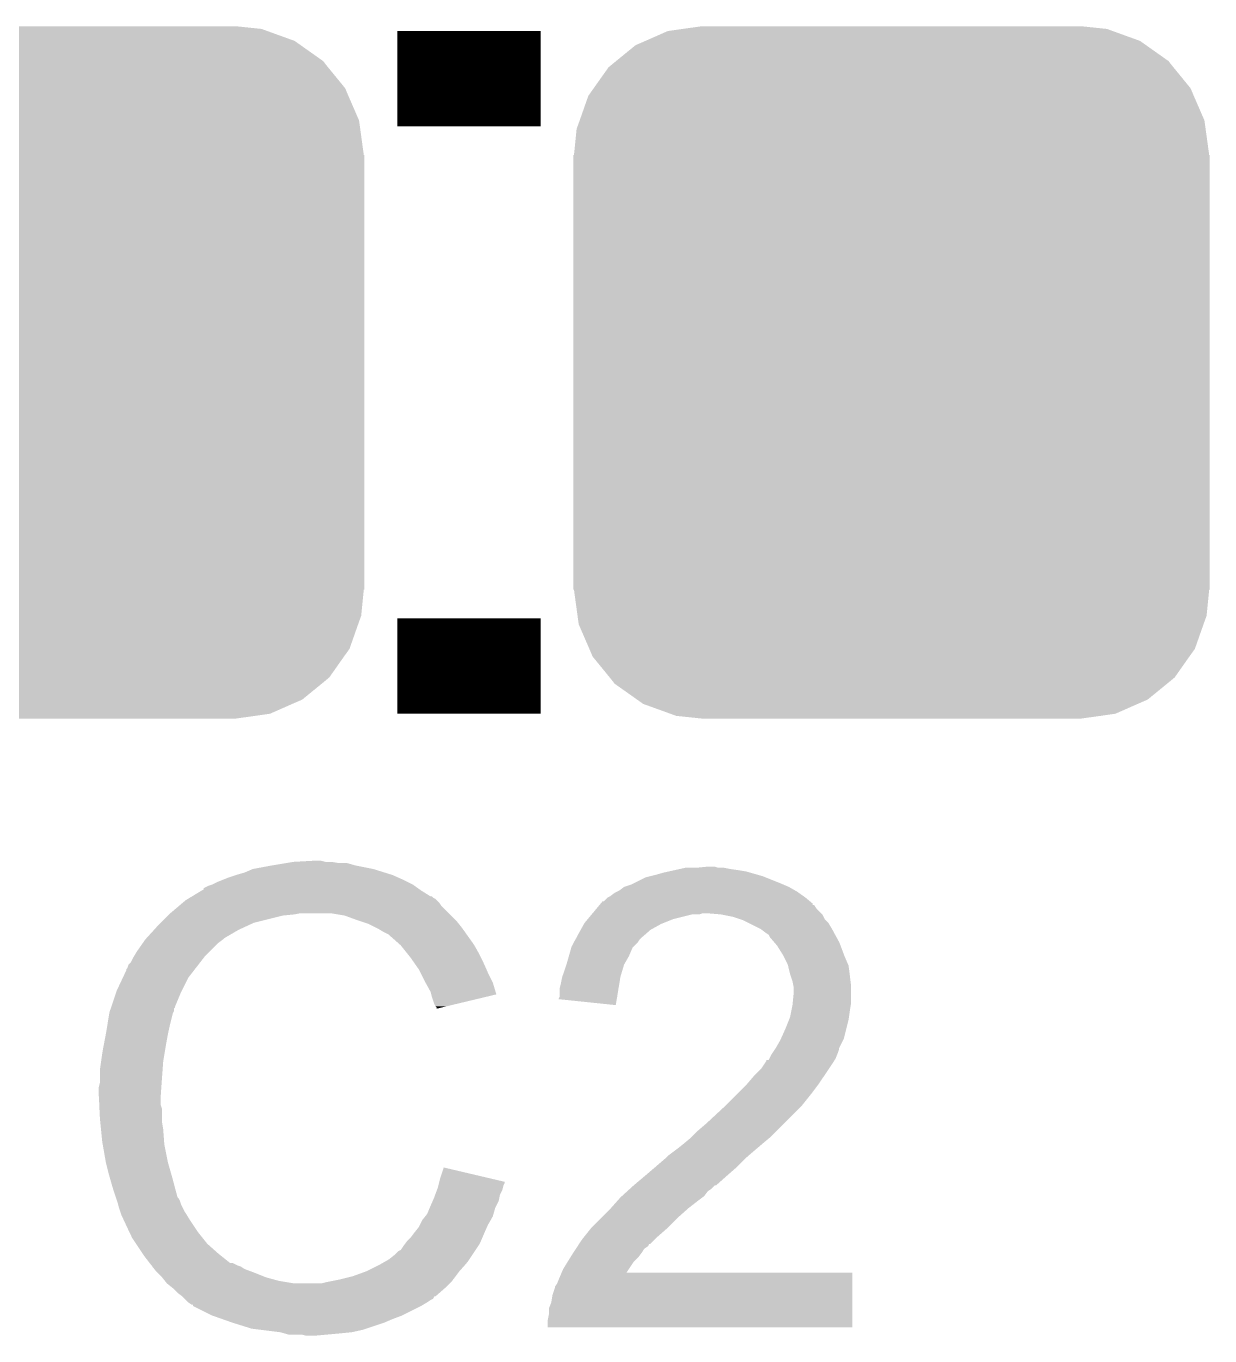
# Model space of a CAD drawing. Extents: x -0.05 to 0.95, y -0.15 to 1.54.
# Drawn here: x 0.1629 to 0.2621, y 0.5593 to 0.669 of the extents above; entities that cross this region are included whole.
import ezdxf

# ---------------------------------------------------------------- set-up
doc = ezdxf.new("R2010")
doc.units = 0
doc.layers.get('0').update_dxf_attribs({"linetype": 'CONTINUOUS'})
doc.layers.add('AIR_QUALITY3_CLICK_V100_GTO', color=14, linetype='CONTINUOUS')
doc.layers.add('AIR_QUALITY3_CLICK_V100_GTS', color=12, linetype='CONTINUOUS')

# ---------------------------------------------------------------- blocks, each defined once
blk = doc.blocks.new('CUSTOM_54')
for points in [[(-0.02061, 0.02777), (-0.01875, 0.02859), (0.0208, 0.02777), (0.01853, 0.02859)], [(-0.01875, 0.02859), (-0.01751, 0.02877), (0.01853, 0.02859), (0.01804, 0.02877)], [(-0.01751, 0.02877), (-0.01585, 0.029), (0.01804, 0.02877), (0.01585, 0.029)], [(-0.02144, 0.02741), (-0.02061, 0.02777), (0.02131, 0.02741), (0.0208, 0.02777)], [(-0.02307, 0.02608), (-0.02144, 0.02741), (0.02319, 0.02608), (0.02131, 0.02741)], [(-0.02495, 0.0238), (-0.02371, 0.02555), (0.02504, 0.0238), (0.02361, 0.02555)], [(-0.02371, 0.02555), (-0.02307, 0.02608), (0.02361, 0.02555), (0.02319, 0.02608)], [(-0.02612, 0.02111), (-0.0254, 0.02316), (0.0262, 0.02111), (0.02531, 0.02316)], [(-0.0254, 0.02316), (-0.02495, 0.0238), (0.02531, 0.02316), (0.02504, 0.0238)], [(-0.02638, 0.02039), (-0.02612, 0.02111), (0.0263, 0.02039), (0.0262, 0.02111)], [(-0.0266, 0.0182), (-0.02638, 0.02039), (0.0266, 0.0182), (0.0263, 0.02039)], [(-0.02665, -0.0182), (-0.02665, 0.0182), (0.02665, -0.0182), (0.02665, 0.0182)], [(-0.0263, -0.02039), (-0.0266, -0.0182), (0.02638, -0.02039), (0.0266, -0.0182)], [(-0.0262, -0.02111), (-0.0263, -0.02039), (0.02612, -0.02111), (0.02638, -0.02039)], [(-0.02531, -0.02316), (-0.0262, -0.02111), (0.0254, -0.02316), (0.02612, -0.02111)], [(-0.02504, -0.0238), (-0.02531, -0.02316), (0.02494, -0.0238), (0.0254, -0.02316)], [(-0.02361, -0.02555), (-0.02504, -0.0238), (0.02371, -0.02555), (0.02494, -0.0238)], [(-0.02319, -0.02608), (-0.02361, -0.02555), (0.02307, -0.02608), (0.02371, -0.02555)], [(-0.02131, -0.02741), (-0.02319, -0.02608), (0.02144, -0.02741), (0.02307, -0.02608)], [(-0.0208, -0.02777), (-0.02131, -0.02741), (0.02061, -0.02777), (0.02144, -0.02741)], [(-0.01853, -0.02859), (-0.0208, -0.02777), (0.01875, -0.02859), (0.02061, -0.02777)], [(-0.01804, -0.02877), (-0.01853, -0.02859), (0.01751, -0.02877), (0.01875, -0.02859)], [(-0.01585, -0.029), (-0.01804, -0.02877), (0.01585, -0.029), (0.01751, -0.02877)]]:
    blk.add_solid(points)

msp = doc.modelspace()

# ---------------------------------------------------------------- linework, layer by layer
at = {"layer": 'AIR_QUALITY3_CLICK_V100_GTO', "const_width": 0.008}
for points in [[(0.194, 0.6646), (0.206, 0.6646)], [(0.194, 0.6154), (0.206, 0.6154)]]:
    msp.add_lwpolyline(points, dxfattribs=at)
at = {"layer": 'AIR_QUALITY3_CLICK_V100_GTO'}
for points in [[(0.1847, 0.5989), (0.1853, 0.599), (0.1891, 0.5989), (0.1885, 0.599)], [(0.1853, 0.599), (0.1871, 0.5991), (0.188, 0.599), (0.1876, 0.5991)], [(0.1799, 0.5977), (0.1805, 0.5979), (0.19405, 0.5977), (0.1936, 0.5979)], [(0.1805, 0.5979), (0.1812, 0.5981), (0.1936, 0.5979), (0.19296, 0.5981)], [(0.1812, 0.5981), (0.1819, 0.5984), (0.19296, 0.5981), (0.192, 0.5984)], [(0.1819, 0.5984), (0.1835, 0.5987), (0.192, 0.5984), (0.1905, 0.5987)], [(0.1835, 0.5987), (0.1847, 0.5989), (0.1905, 0.5987), (0.1898, 0.5989)], [(0.2152, 0.5978), (0.2156, 0.5979), (0.2246, 0.5978), (0.22425, 0.5979)], [(0.2156, 0.5979), (0.2163, 0.5981), (0.22425, 0.5979), (0.22355, 0.5981)], [(0.2163, 0.5981), (0.21675, 0.5982), (0.22355, 0.5981), (0.2232, 0.5982)], [(0.21675, 0.5982), (0.2172, 0.5983), (0.2232, 0.5982), (0.2226, 0.5983)], [(0.2172, 0.5983), (0.21765, 0.5984), (0.2226, 0.5983), (0.2219, 0.5984)], [(0.21765, 0.5984), (0.2181, 0.5985), (0.2219, 0.5984), (0.2214, 0.5985)], [(0.219, 0.5985), (0.22, 0.5986), (0.2209, 0.5985), (0.2206, 0.5986)], [(0.22, 0.5986), (0.22, 0.5986), (0.2206, 0.5986), (0.22, 0.5986)], [(0.1778, 0.5968), (0.1782, 0.597), (0.19572, 0.5968), (0.19544, 0.597)], [(0.1778, 0.5967), (0.1778, 0.5968), (0.19586, 0.5967), (0.19572, 0.5968)], [(0.1782, 0.597), (0.1785, 0.5971), (0.19544, 0.597), (0.1953, 0.5971)], [(0.1785, 0.5971), (0.1789, 0.5973), (0.1953, 0.5971), (0.1949, 0.5973)], [(0.1789, 0.5973), (0.1794, 0.5975), (0.1949, 0.5973), (0.1945, 0.5975)], [(0.1794, 0.5975), (0.1799, 0.5977), (0.1945, 0.5975), (0.19405, 0.5977)], [(0.2126, 0.5966), (0.213, 0.5969), (0.22732, 0.5966), (0.2268, 0.5969)], [(0.213, 0.5969), (0.2136, 0.5971), (0.2268, 0.5969), (0.22633, 0.5971)], [(0.2136, 0.5971), (0.2138, 0.5972), (0.22633, 0.5971), (0.2261, 0.5972)], [(0.2138, 0.5972), (0.2148, 0.5977), (0.2261, 0.5972), (0.22485, 0.5977)], [(0.2148, 0.5977), (0.2152, 0.5978), (0.22485, 0.5977), (0.2246, 0.5978)], [(0.17606, 0.5956), (0.1763, 0.5958), (0.1975, 0.5956), (0.1973, 0.5958)], [(0.1763, 0.5958), (0.17647, 0.5959), (0.1973, 0.5958), (0.1972, 0.5959)], [(0.17647, 0.5959), (0.17663, 0.596), (0.1972, 0.5959), (0.197, 0.596)], [(0.17663, 0.596), (0.1768, 0.5961), (0.197, 0.596), (0.1969, 0.5961)], [(0.1768, 0.5961), (0.17763, 0.5966), (0.1968, 0.5961), (0.196, 0.5966)], [(0.1768, 0.5961), (0.1768, 0.5961), (0.1969, 0.5961), (0.1968, 0.5961)], [(0.17763, 0.5966), (0.1778, 0.5967), (0.196, 0.5966), (0.19586, 0.5967)], [(0.21103, 0.5955), (0.2112, 0.5957), (0.2288, 0.5955), (0.22856, 0.5957)], [(0.2113, 0.5957), (0.2116, 0.596), (0.22856, 0.5957), (0.2282, 0.596)], [(0.2116, 0.596), (0.2118, 0.5961), (0.2282, 0.596), (0.22806, 0.5961)], [(0.2118, 0.5961), (0.2122, 0.5964), (0.22806, 0.5961), (0.22764, 0.5964)], [(0.2122, 0.5964), (0.2124, 0.5965), (0.22764, 0.5964), (0.2275, 0.5965)], [(0.2124, 0.5965), (0.2126, 0.5966), (0.2275, 0.5965), (0.22732, 0.5966)], [(0.1748, 0.5945), (0.1749, 0.5946), (0.1844, 0.5945), (0.1854, 0.5946)], [(0.1749, 0.5946), (0.175, 0.5947), (0.1854, 0.5946), (0.1859, 0.5947)], [(0.175, 0.5947), (0.17571, 0.5953), (0.1983, 0.5947), (0.1977, 0.5953)], [(0.17571, 0.5953), (0.17606, 0.5956), (0.1977, 0.5953), (0.1975, 0.5956)], [(0.1896, 0.5945), (0.1884, 0.5947), (0.1985, 0.5945), (0.1983, 0.5947)], [(0.20995, 0.5942), (0.21028, 0.5946), (0.2171, 0.5942), (0.2187, 0.5946)], [(0.21028, 0.5946), (0.21037, 0.5947), (0.2193, 0.5946), (0.2196, 0.5947)], [(0.21037, 0.5947), (0.2107, 0.5951), (0.2295, 0.5947), (0.2291, 0.5951)], [(0.21037, 0.5947), (0.21037, 0.5947), (0.2196, 0.5947), (0.2199, 0.5947)], [(0.2107, 0.5951), (0.21095, 0.5954), (0.2291, 0.5951), (0.2289, 0.5954)], [(0.21095, 0.5954), (0.21103, 0.5955), (0.2288, 0.5954), (0.2288, 0.5955)], [(0.21095, 0.5954), (0.21095, 0.5954), (0.2289, 0.5954), (0.2288, 0.5954)], [(0.2211, 0.5946), (0.2199, 0.5947), (0.2296, 0.5946), (0.2295, 0.5947)], [(0.2221, 0.5944), (0.2211, 0.5946), (0.2297, 0.5944), (0.2296, 0.5946)], [(0.17363, 0.5933), (0.1739, 0.5936), (0.1807, 0.5933), (0.18135, 0.5936)], [(0.1739, 0.5936), (0.1742, 0.5939), (0.18135, 0.5936), (0.182, 0.5939)], [(0.1742, 0.5939), (0.1748, 0.5945), (0.182, 0.5939), (0.1844, 0.5945)], [(0.1907, 0.5941), (0.1896, 0.5945), (0.1989, 0.5941), (0.1985, 0.5945)], [(0.191, 0.594), (0.1907, 0.5941), (0.199, 0.594), (0.1989, 0.5941)], [(0.1916, 0.5938), (0.191, 0.594), (0.19916, 0.5938), (0.199, 0.594)], [(0.1922, 0.5935), (0.1916, 0.5938), (0.1994, 0.5935), (0.19916, 0.5938)], [(0.1924, 0.5934), (0.1922, 0.5935), (0.19947, 0.5934), (0.1994, 0.5935)], [(0.20936, 0.5933), (0.20964, 0.5938), (0.2152, 0.5933), (0.2161, 0.5938)], [(0.20964, 0.5938), (0.2097, 0.5939), (0.2161, 0.5938), (0.21635, 0.5939)], [(0.2097, 0.5939), (0.20995, 0.5942), (0.21635, 0.5939), (0.2171, 0.5942)], [(0.2227, 0.5942), (0.2221, 0.5944), (0.2298, 0.5942), (0.2297, 0.5944)], [(0.223, 0.5941), (0.2227, 0.5942), (0.2299, 0.5941), (0.2298, 0.5942)], [(0.2234, 0.5939), (0.223, 0.5941), (0.2301, 0.5939), (0.2299, 0.5941)], [(0.2244, 0.5934), (0.2234, 0.5939), (0.2304, 0.5934), (0.2301, 0.5939)], [(0.17269, 0.5922), (0.1729, 0.5925), (0.179, 0.5922), (0.1794, 0.5925)], [(0.1729, 0.5925), (0.17299, 0.5926), (0.1794, 0.5925), (0.1795, 0.5926)], [(0.17299, 0.5926), (0.17363, 0.5933), (0.1795, 0.5926), (0.1807, 0.5933)], [(0.1929, 0.5931), (0.1924, 0.5934), (0.19969, 0.5931), (0.19947, 0.5934)], [(0.1933, 0.5929), (0.1929, 0.5931), (0.19983, 0.5929), (0.19969, 0.5931)], [(0.1934, 0.5928), (0.1933, 0.5929), (0.1999, 0.5928), (0.19983, 0.5929)], [(0.19419, 0.5921), (0.1934, 0.5928), (0.2004, 0.5921), (0.1999, 0.5928)], [(0.20876, 0.5922), (0.20892, 0.5925), (0.2141, 0.5922), (0.2143, 0.5925)], [(0.20892, 0.5925), (0.20898, 0.5926), (0.2143, 0.5925), (0.2144, 0.5926)], [(0.20898, 0.5926), (0.2093, 0.5932), (0.2144, 0.5926), (0.21509, 0.5932)], [(0.2093, 0.5932), (0.20936, 0.5933), (0.21509, 0.5932), (0.2152, 0.5933)], [(0.2248, 0.5931), (0.2244, 0.5934), (0.23056, 0.5931), (0.2304, 0.5934)], [(0.2251, 0.5929), (0.2248, 0.5931), (0.23067, 0.5929), (0.23056, 0.5931)], [(0.2252, 0.5927), (0.2251, 0.5929), (0.23078, 0.5927), (0.23067, 0.5929)], [(0.22554, 0.5923), (0.2252, 0.5927), (0.231, 0.5923), (0.23078, 0.5927)], [(0.17196, 0.5911), (0.1722, 0.5915), (0.1779, 0.5911), (0.1783, 0.5915)], [(0.1722, 0.5915), (0.17269, 0.5922), (0.1783, 0.5915), (0.179, 0.5922)], [(0.1943, 0.592), (0.19419, 0.5921), (0.20046, 0.592), (0.2004, 0.5921)], [(0.19478, 0.5914), (0.1943, 0.592), (0.2008, 0.5914), (0.20046, 0.592)], [(0.1951, 0.591), (0.19478, 0.5914), (0.201, 0.591), (0.2008, 0.5914)], [(0.20837, 0.5911), (0.20857, 0.5918), (0.2134, 0.5911), (0.2137, 0.5918)], [(0.20857, 0.5918), (0.2086, 0.5919), (0.2137, 0.5918), (0.2138, 0.5919)], [(0.2086, 0.5919), (0.20876, 0.5922), (0.2138, 0.5919), (0.2141, 0.5922)], [(0.2258, 0.592), (0.22554, 0.5923), (0.23112, 0.592), (0.231, 0.5923)], [(0.2263, 0.5912), (0.2258, 0.592), (0.23142, 0.5912), (0.23112, 0.592)], [(0.1714, 0.5901), (0.1715, 0.5904), (0.17712, 0.5901), (0.17736, 0.5904)], [(0.1715, 0.5904), (0.1717, 0.5906), (0.17736, 0.5904), (0.17751, 0.5906)], [(0.1717, 0.5906), (0.1719, 0.591), (0.17751, 0.5906), (0.17782, 0.591)], [(0.1719, 0.591), (0.17196, 0.5911), (0.17782, 0.591), (0.1779, 0.5911)], [(0.19538, 0.5906), (0.1951, 0.591), (0.2012, 0.5906), (0.201, 0.591)], [(0.1958, 0.59), (0.19538, 0.5906), (0.20147, 0.59), (0.2012, 0.5906)], [(0.20783, 0.5894), (0.20817, 0.5904), (0.2127, 0.5894), (0.213, 0.5904)], [(0.20817, 0.5904), (0.2082, 0.5905), (0.213, 0.5904), (0.21306, 0.5905)], [(0.2082, 0.5905), (0.20837, 0.5911), (0.21306, 0.5905), (0.2134, 0.5911)], [(0.2264, 0.591), (0.2263, 0.5912), (0.2315, 0.591), (0.23142, 0.5912)], [(0.2267, 0.5904), (0.2264, 0.591), (0.23176, 0.5904), (0.2315, 0.591)], [(0.22673, 0.5903), (0.2267, 0.5904), (0.2318, 0.5903), (0.23176, 0.5904)], [(0.2269, 0.5896), (0.22673, 0.5903), (0.23189, 0.5896), (0.2318, 0.5903)], [(0.1705, 0.5882), (0.17102, 0.5893), (0.17595, 0.5882), (0.1765, 0.5893)], [(0.17102, 0.5893), (0.1713, 0.5899), (0.1765, 0.5893), (0.17697, 0.5899)], [(0.1713, 0.59), (0.1714, 0.5901), (0.17704, 0.59), (0.17712, 0.5901)], [(0.1713, 0.5899), (0.1713, 0.59), (0.17697, 0.5899), (0.17704, 0.59)], [(0.19595, 0.5897), (0.1958, 0.59), (0.2016, 0.5897), (0.20147, 0.59)], [(0.1963, 0.589), (0.19595, 0.5897), (0.20195, 0.589), (0.2016, 0.5897)], [(0.2077, 0.5888), (0.2078, 0.5893), (0.2126, 0.5888), (0.21268, 0.5893)], [(0.2078, 0.5893), (0.20783, 0.5894), (0.21268, 0.5893), (0.2127, 0.5894)], [(0.2271, 0.589), (0.2269, 0.5896), (0.23196, 0.589), (0.23189, 0.5896)], [(0.17007, 0.5869), (0.17047, 0.5881), (0.1754, 0.5869), (0.1759, 0.5881)], [(0.17047, 0.5881), (0.1705, 0.5882), (0.1759, 0.5881), (0.17595, 0.5882)], [(0.19636, 0.5889), (0.1963, 0.589), (0.202, 0.5889), (0.20195, 0.589)], [(0.1968, 0.5881), (0.19636, 0.5889), (0.20224, 0.5881), (0.202, 0.5889)], [(0.19685, 0.5879), (0.1968, 0.5881), (0.2023, 0.5879), (0.20224, 0.5881)], [(0.2076, 0.5884), (0.2077, 0.5888), (0.21253, 0.5884), (0.2126, 0.5888)], [(0.2076, 0.5877), (0.2076, 0.5884), (0.21242, 0.5877), (0.21253, 0.5884)], [(0.22716, 0.5887), (0.2271, 0.589), (0.232, 0.5887), (0.23196, 0.589)], [(0.22711, 0.5871), (0.2272, 0.588), (0.232, 0.5871), (0.232, 0.588)], [(0.2272, 0.5885), (0.22716, 0.5887), (0.232, 0.5885), (0.232, 0.5887)], [(0.2272, 0.588), (0.2272, 0.5885), (0.232, 0.588), (0.232, 0.5885)], [(0.17003, 0.5868), (0.17007, 0.5869), (0.1754, 0.5868), (0.1754, 0.5869)], [(0.1969, 0.5877), (0.19685, 0.5879), (0.20147, 0.5877), (0.2023, 0.5879)], [(0.1971, 0.5871), (0.1969, 0.5877), (0.19896, 0.5871), (0.20147, 0.5877)], [(0.1972, 0.5869), (0.1971, 0.5871), (0.19813, 0.5869), (0.19896, 0.5871)], [(0.1973, 0.5868), (0.1972, 0.5869), (0.19771, 0.5868), (0.19813, 0.5869)], [(0.2075, 0.5875), (0.2076, 0.5877), (0.21238, 0.5875), (0.21242, 0.5877)], [(0.2123, 0.587), (0.2075, 0.5875), (0.2123, 0.587), (0.21238, 0.5875)], [(0.227, 0.5865), (0.2271, 0.587), (0.2319, 0.5865), (0.23198, 0.587)], [(0.2271, 0.587), (0.22711, 0.5871), (0.23198, 0.587), (0.232, 0.5871)], [(0.16975, 0.5855), (0.16988, 0.5863), (0.175, 0.5855), (0.1752, 0.5863)], [(0.16988, 0.5863), (0.1699, 0.5864), (0.1752, 0.5863), (0.17525, 0.5864)], [(0.1699, 0.5864), (0.16993, 0.5865), (0.17525, 0.5864), (0.1753, 0.5865)], [(0.16993, 0.5865), (0.17, 0.5867), (0.1753, 0.5865), (0.1753, 0.5867)], [(0.17, 0.5867), (0.17003, 0.5868), (0.1753, 0.5867), (0.1754, 0.5868)], [(0.1973, 0.5867), (0.1973, 0.5868), (0.1973, 0.5867), (0.19771, 0.5868)], [(0.2265, 0.585), (0.22682, 0.5858), (0.2316, 0.585), (0.2318, 0.5858)], [(0.22682, 0.5858), (0.2269, 0.586), (0.2318, 0.5858), (0.23183, 0.586)], [(0.2269, 0.586), (0.227, 0.5865), (0.23183, 0.586), (0.2319, 0.5865)], [(0.1696, 0.5846), (0.16975, 0.5855), (0.1748, 0.5846), (0.175, 0.5855)], [(0.22614, 0.5842), (0.2265, 0.585), (0.2314, 0.5842), (0.2316, 0.585)], [(0.16939, 0.5835), (0.1696, 0.5846), (0.1746, 0.5835), (0.1748, 0.5846)], [(0.2257, 0.5834), (0.2261, 0.5841), (0.231, 0.5834), (0.23135, 0.5841)], [(0.2261, 0.5841), (0.22614, 0.5842), (0.23135, 0.5841), (0.2314, 0.5842)], [(0.1692, 0.5823), (0.1693, 0.583), (0.1744, 0.5823), (0.17452, 0.583)], [(0.1693, 0.583), (0.16939, 0.5835), (0.17452, 0.583), (0.1746, 0.5835)], [(0.22515, 0.5825), (0.2253, 0.5828), (0.2307, 0.5825), (0.23082, 0.5828)], [(0.2253, 0.5828), (0.22543, 0.583), (0.23082, 0.5828), (0.2309, 0.583)], [(0.22543, 0.583), (0.22563, 0.5833), (0.2309, 0.583), (0.231, 0.5833)], [(0.22563, 0.5833), (0.2257, 0.5834), (0.231, 0.5833), (0.231, 0.5834)], [(0.1691, 0.5816), (0.1692, 0.5823), (0.17435, 0.5816), (0.1744, 0.5823)], [(0.1691, 0.5805), (0.1691, 0.5816), (0.17427, 0.5805), (0.17435, 0.5816)], [(0.2239, 0.5811), (0.2245, 0.5817), (0.22977, 0.5811), (0.23017, 0.5817)], [(0.2245, 0.5817), (0.2249, 0.5823), (0.23017, 0.5817), (0.23057, 0.5823)], [(0.2249, 0.5823), (0.2249, 0.5824), (0.23057, 0.5823), (0.23063, 0.5824)], [(0.2251, 0.5824), (0.22515, 0.5825), (0.23063, 0.5824), (0.2307, 0.5825)], [(0.169, 0.5801), (0.1691, 0.5805), (0.17424, 0.5801), (0.17427, 0.5805)], [(0.2225, 0.5796), (0.2233, 0.5804), (0.2287, 0.5796), (0.2293, 0.5804)], [(0.2233, 0.5804), (0.2239, 0.5811), (0.2293, 0.5804), (0.22977, 0.5811)], [(0.169, 0.5795), (0.169, 0.5801), (0.1742, 0.5795), (0.17424, 0.5801)], [(0.16905, 0.5786), (0.169, 0.5795), (0.1742, 0.5786), (0.1742, 0.5795)], [(0.2215, 0.5786), (0.2225, 0.5796), (0.2279, 0.5786), (0.2287, 0.5796)], [(0.16906, 0.5783), (0.16905, 0.5786), (0.1743, 0.5783), (0.1742, 0.5786)], [(0.1691, 0.5775), (0.16906, 0.5783), (0.1743, 0.5775), (0.1743, 0.5783)], [(0.2199, 0.5771), (0.2213, 0.5784), (0.2264, 0.5771), (0.2277, 0.5784)], [(0.2213, 0.5784), (0.2215, 0.5786), (0.2277, 0.5784), (0.2279, 0.5786)], [(0.16913, 0.5772), (0.1691, 0.5775), (0.1743, 0.5772), (0.1743, 0.5775)], [(0.16919, 0.5766), (0.16913, 0.5772), (0.1744, 0.5766), (0.1743, 0.5772)], [(0.2192, 0.5765), (0.2199, 0.5771), (0.2258, 0.5765), (0.2264, 0.5771)], [(0.1693, 0.5755), (0.16919, 0.5766), (0.17448, 0.5755), (0.1744, 0.5766)], [(0.2186, 0.5759), (0.2192, 0.5765), (0.2252, 0.5759), (0.2258, 0.5765)], [(0.16934, 0.5753), (0.1693, 0.5755), (0.1745, 0.5753), (0.17448, 0.5755)], [(0.1696, 0.5738), (0.16934, 0.5753), (0.1748, 0.5738), (0.1745, 0.5753)], [(0.2167, 0.5744), (0.2175, 0.575), (0.22343, 0.5744), (0.22413, 0.575)], [(0.2175, 0.575), (0.218, 0.5754), (0.22413, 0.575), (0.2246, 0.5754)], [(0.218, 0.5754), (0.2186, 0.5759), (0.2246, 0.5754), (0.2252, 0.5759)], [(0.1698, 0.573), (0.1696, 0.5738), (0.17503, 0.573), (0.1748, 0.5738)], [(0.21557, 0.5734), (0.2165, 0.5742), (0.2224, 0.5734), (0.2232, 0.5742)], [(0.2165, 0.5742), (0.2167, 0.5744), (0.2232, 0.5742), (0.22343, 0.5744)], [(0.16997, 0.5724), (0.1698, 0.573), (0.1752, 0.5724), (0.17503, 0.573)], [(0.1976, 0.5725), (0.1979, 0.5734), (0.20172, 0.5725), (0.1979, 0.5734)], [(0.2138, 0.5719), (0.21475, 0.5727), (0.2207, 0.5719), (0.2216, 0.5727)], [(0.21475, 0.5727), (0.2151, 0.573), (0.2216, 0.5727), (0.22194, 0.573)], [(0.2151, 0.573), (0.21557, 0.5734), (0.22194, 0.573), (0.2224, 0.5734)], [(0.1702, 0.5716), (0.16997, 0.5724), (0.17541, 0.5716), (0.1752, 0.5724)], [(0.17043, 0.5709), (0.1702, 0.5716), (0.1756, 0.5709), (0.17541, 0.5716)], [(0.19732, 0.5715), (0.1974, 0.5717), (0.2028, 0.5715), (0.20285, 0.5717)], [(0.1974, 0.5717), (0.19745, 0.5719), (0.20285, 0.5717), (0.2029, 0.5719)], [(0.19745, 0.5719), (0.1975, 0.5721), (0.2029, 0.5719), (0.203, 0.5721)], [(0.1975, 0.5721), (0.19752, 0.5722), (0.203, 0.5721), (0.203, 0.5722)], [(0.19752, 0.5722), (0.1976, 0.5725), (0.203, 0.5722), (0.20172, 0.5725)], [(0.21325, 0.5714), (0.21347, 0.5716), (0.22, 0.5714), (0.2203, 0.5716)], [(0.21347, 0.5716), (0.2138, 0.5719), (0.2203, 0.5716), (0.2206, 0.5719)], [(0.2138, 0.5719), (0.2138, 0.5719), (0.2206, 0.5719), (0.2207, 0.5719)], [(0.17047, 0.5708), (0.17043, 0.5709), (0.1757, 0.5708), (0.1756, 0.5709)], [(0.17053, 0.5706), (0.17047, 0.5708), (0.1758, 0.5706), (0.1757, 0.5708)], [(0.1706, 0.5704), (0.17053, 0.5706), (0.17587, 0.5704), (0.1758, 0.5706)], [(0.19671, 0.57), (0.19697, 0.5706), (0.2022, 0.57), (0.2025, 0.5706)], [(0.19697, 0.5706), (0.1971, 0.5709), (0.2025, 0.5706), (0.20256, 0.5709)], [(0.1971, 0.5709), (0.19717, 0.5711), (0.20256, 0.5709), (0.2026, 0.5711)], [(0.19717, 0.5711), (0.19732, 0.5715), (0.2026, 0.5711), (0.2028, 0.5715)], [(0.2119, 0.57), (0.21252, 0.5707), (0.2184, 0.57), (0.2193, 0.5707)], [(0.21252, 0.5707), (0.2127, 0.5709), (0.2193, 0.5707), (0.21957, 0.5709)], [(0.2127, 0.5709), (0.21281, 0.571), (0.21957, 0.5709), (0.2197, 0.571)], [(0.21281, 0.571), (0.21325, 0.5714), (0.2197, 0.571), (0.22, 0.5714)], [(0.17062, 0.5703), (0.1706, 0.5704), (0.1759, 0.5703), (0.17587, 0.5704)], [(0.1707, 0.57), (0.17062, 0.5703), (0.17605, 0.57), (0.1759, 0.5703)], [(0.1708, 0.5697), (0.1707, 0.57), (0.1762, 0.5697), (0.17605, 0.57)], [(0.1709, 0.5694), (0.1708, 0.5697), (0.17639, 0.5694), (0.1762, 0.5697)], [(0.171, 0.5692), (0.1709, 0.5694), (0.17651, 0.5692), (0.17639, 0.5694)], [(0.19634, 0.5693), (0.1965, 0.5695), (0.202, 0.5693), (0.20206, 0.5695)], [(0.1965, 0.5695), (0.19671, 0.57), (0.20206, 0.5695), (0.2022, 0.57)], [(0.2111, 0.5692), (0.2119, 0.57), (0.2175, 0.5692), (0.2184, 0.57)], [(0.17114, 0.5689), (0.171, 0.5692), (0.1767, 0.5689), (0.17651, 0.5692)], [(0.17156, 0.568), (0.17114, 0.5689), (0.1773, 0.568), (0.1767, 0.5689)], [(0.1954, 0.5679), (0.1958, 0.5684), (0.20129, 0.5679), (0.20151, 0.5684)], [(0.1958, 0.5684), (0.1959, 0.5686), (0.20151, 0.5684), (0.2016, 0.5686)], [(0.1959, 0.5686), (0.1961, 0.569), (0.2016, 0.5686), (0.20183, 0.569)], [(0.1961, 0.569), (0.19634, 0.5693), (0.20183, 0.569), (0.202, 0.5693)], [(0.20966, 0.5676), (0.21022, 0.5683), (0.2158, 0.5676), (0.2166, 0.5683)], [(0.21022, 0.5683), (0.2103, 0.5684), (0.2166, 0.5683), (0.2167, 0.5684)], [(0.2103, 0.5684), (0.2111, 0.5692), (0.2167, 0.5684), (0.2175, 0.5692)], [(0.1718, 0.5675), (0.17156, 0.568), (0.1777, 0.5675), (0.1773, 0.568)], [(0.17213, 0.567), (0.1718, 0.5675), (0.1781, 0.567), (0.1777, 0.5675)], [(0.19465, 0.567), (0.1948, 0.5672), (0.2009, 0.567), (0.20099, 0.5672)], [(0.1948, 0.5672), (0.1951, 0.5675), (0.20099, 0.5672), (0.20112, 0.5675)], [(0.1951, 0.5675), (0.1954, 0.5679), (0.20112, 0.5675), (0.20129, 0.5679)], [(0.20923, 0.567), (0.2095, 0.5674), (0.2152, 0.567), (0.2156, 0.5674)], [(0.2095, 0.5674), (0.20966, 0.5676), (0.2156, 0.5674), (0.2158, 0.5676)], [(0.17267, 0.5662), (0.17213, 0.567), (0.179, 0.5662), (0.1781, 0.567)], [(0.1728, 0.566), (0.17267, 0.5662), (0.17925, 0.566), (0.179, 0.5662)], [(0.1933, 0.5657), (0.1938, 0.5661), (0.20003, 0.5657), (0.2003, 0.5661)], [(0.1938, 0.5661), (0.1941, 0.5664), (0.2003, 0.5661), (0.2005, 0.5664)], [(0.1941, 0.5664), (0.1943, 0.5665), (0.2005, 0.5664), (0.20057, 0.5665)], [(0.1943, 0.5665), (0.1945, 0.5668), (0.20057, 0.5665), (0.20077, 0.5668)], [(0.1945, 0.5668), (0.19465, 0.567), (0.20077, 0.5668), (0.2009, 0.567)], [(0.20852, 0.5659), (0.20877, 0.5663), (0.2142, 0.5659), (0.2145, 0.5663)], [(0.20877, 0.5663), (0.2089, 0.5665), (0.2145, 0.5663), (0.21463, 0.5665)], [(0.2089, 0.5665), (0.20897, 0.5666), (0.21463, 0.5665), (0.2147, 0.5666)], [(0.20897, 0.5666), (0.2091, 0.5668), (0.2147, 0.5666), (0.215, 0.5668)], [(0.2091, 0.5668), (0.20923, 0.567), (0.215, 0.5668), (0.2151, 0.567)], [(0.20923, 0.567), (0.20923, 0.567), (0.2151, 0.567), (0.2152, 0.567)], [(0.17326, 0.5654), (0.1728, 0.566), (0.18, 0.5654), (0.17925, 0.566)], [(0.17342, 0.5652), (0.17326, 0.5654), (0.1806, 0.5652), (0.1802, 0.5654)], [(0.17326, 0.5654), (0.17326, 0.5654), (0.1802, 0.5654), (0.18, 0.5654)], [(0.17349, 0.5651), (0.17342, 0.5652), (0.1809, 0.5651), (0.1806, 0.5652)], [(0.17365, 0.5649), (0.17349, 0.5651), (0.1812, 0.5649), (0.1809, 0.5651)], [(0.1914, 0.5647), (0.1926, 0.5653), (0.1992, 0.5647), (0.19973, 0.5653)], [(0.1926, 0.5653), (0.19295, 0.5655), (0.19973, 0.5653), (0.1999, 0.5655)], [(0.19295, 0.5655), (0.1933, 0.5657), (0.1999, 0.5655), (0.20003, 0.5657)], [(0.2079, 0.5649), (0.20827, 0.5655), (0.2134, 0.5649), (0.2138, 0.5655)], [(0.20827, 0.5655), (0.20852, 0.5659), (0.2138, 0.5655), (0.2142, 0.5659)], [(0.1738, 0.5647), (0.17365, 0.5649), (0.18173, 0.5647), (0.1812, 0.5649)], [(0.1739, 0.5646), (0.1738, 0.5647), (0.182, 0.5646), (0.18173, 0.5647)], [(0.1743, 0.5642), (0.1739, 0.5646), (0.183, 0.5642), (0.182, 0.5646)], [(0.17454, 0.5639), (0.1743, 0.5642), (0.1841, 0.5639), (0.183, 0.5642)], [(0.1747, 0.5637), (0.17454, 0.5639), (0.1853, 0.5637), (0.1841, 0.5639)], [(0.1881, 0.5638), (0.1886, 0.5639), (0.1985, 0.5638), (0.1986, 0.5639)], [(0.1886, 0.5639), (0.1891, 0.564), (0.1986, 0.5639), (0.19867, 0.564)], [(0.1891, 0.564), (0.1903, 0.5643), (0.19867, 0.564), (0.1989, 0.5643)], [(0.1903, 0.5643), (0.1914, 0.5647), (0.1989, 0.5643), (0.1992, 0.5647)], [(0.2074, 0.5637), (0.2076, 0.5642), (0.2321, 0.5637), (0.2321, 0.5642)], [(0.2076, 0.5642), (0.20777, 0.5646), (0.2321, 0.5642), (0.2321, 0.5646)], [(0.20777, 0.5646), (0.2079, 0.5649), (0.2132, 0.5646), (0.2134, 0.5649)], [(0.20777, 0.5646), (0.20777, 0.5646), (0.2321, 0.5646), (0.2132, 0.5646)], [(0.1752, 0.5633), (0.1747, 0.5637), (0.198, 0.5633), (0.1984, 0.5637)], [(0.1756, 0.5629), (0.1752, 0.5633), (0.19754, 0.5629), (0.198, 0.5633)], [(0.176, 0.5626), (0.1756, 0.5629), (0.1972, 0.5626), (0.19754, 0.5629)], [(0.1877, 0.5637), (0.1881, 0.5638), (0.1984, 0.5637), (0.1985, 0.5638)], [(0.207, 0.5627), (0.2072, 0.5633), (0.2321, 0.5627), (0.2321, 0.5633)], [(0.2072, 0.5634), (0.2074, 0.5637), (0.2321, 0.5634), (0.2321, 0.5637)], [(0.2072, 0.5633), (0.2072, 0.5634), (0.2321, 0.5633), (0.2321, 0.5634)], [(0.1762, 0.5624), (0.176, 0.5626), (0.197, 0.5624), (0.1971, 0.5626)], [(0.176, 0.5626), (0.176, 0.5626), (0.1971, 0.5626), (0.1972, 0.5626)], [(0.1763, 0.5623), (0.1762, 0.5624), (0.1968, 0.5623), (0.197, 0.5624)], [(0.1765, 0.5621), (0.1763, 0.5623), (0.1965, 0.5621), (0.1968, 0.5623)], [(0.1768, 0.5619), (0.1765, 0.5621), (0.19617, 0.5619), (0.1965, 0.5621)], [(0.1769, 0.5618), (0.1769, 0.5619), (0.196, 0.5618), (0.19617, 0.5619)], [(0.1785, 0.561), (0.1769, 0.5618), (0.1944, 0.561), (0.196, 0.5618)], [(0.2067, 0.5616), (0.2069, 0.5621), (0.2321, 0.5616), (0.2321, 0.5621)], [(0.2069, 0.5621), (0.207, 0.5627), (0.2321, 0.5621), (0.2321, 0.5627)], [(0.17935, 0.5607), (0.1785, 0.561), (0.1936, 0.5607), (0.1944, 0.561)], [(0.1802, 0.5604), (0.17935, 0.5607), (0.1929, 0.5604), (0.1936, 0.5607)], [(0.2066, 0.5606), (0.2067, 0.5611), (0.2321, 0.5606), (0.2321, 0.5611)], [(0.2066, 0.56), (0.2066, 0.5606), (0.2321, 0.56), (0.2321, 0.5606)], [(0.2067, 0.5611), (0.2067, 0.5616), (0.2321, 0.5611), (0.2321, 0.5616)], [(0.1818, 0.5599), (0.1802, 0.5604), (0.1914, 0.5599), (0.1929, 0.5604)], [(0.1826, 0.5598), (0.1818, 0.5599), (0.1911, 0.5598), (0.1914, 0.5599)], [(0.1842, 0.5596), (0.1826, 0.5598), (0.1902, 0.5596), (0.1911, 0.5598)], [(0.18455, 0.5595), (0.1842, 0.5596), (0.1892, 0.5595), (0.1902, 0.5596)], [(0.1849, 0.5594), (0.18455, 0.5595), (0.1881, 0.5594), (0.1892, 0.5595)], [(0.1864, 0.5593), (0.186, 0.5594), (0.187, 0.5593), (0.1881, 0.5594)]]:
    msp.add_solid(points, dxfattribs=at)

# ---------------------------------------------------------------- block references
at = {"layer": 'AIR_QUALITY3_CLICK_V100_GTS'}
for p in [(0.1646, 0.64), (0.2354, 0.64)]:
    msp.add_blockref('CUSTOM_54', p, dxfattribs=at)

doc.saveas('drawing.dxf')
